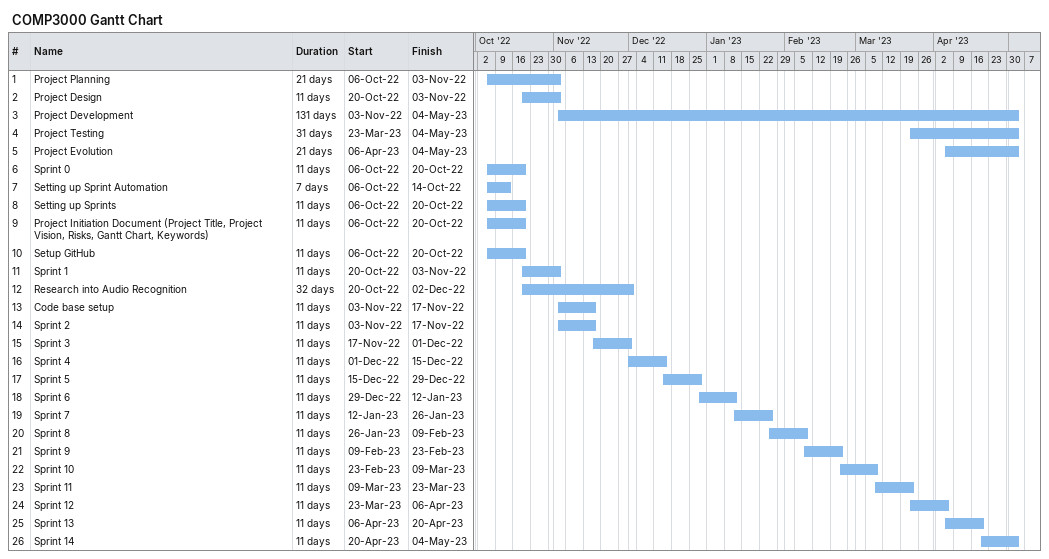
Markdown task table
COMP3000 Gantt Chart

| ID | Task | Duration | Start | Finish |
|---|---|---|---|---|
| 1 | Project Planning | 21d | 2022-10-06 | 2022-11-03 |
| 2 | Project Design | 11d | 2022-10-20 | 2022-11-03 |
| 3 | Project Development | 131d | 2022-11-03 | 2023-05-04 |
| 4 | Project Testing | 31d | 2023-03-23 | 2023-05-04 |
| 5 | Project Evolution | 21d | 2023-04-06 | 2023-05-04 |
| 6 | Sprint 0 | 11d | 2022-10-06 | 2022-10-20 |
| 7 | Setting up Sprint Automation | 7d | 2022-10-06 | 2022-10-14 |
| 8 | Setting up Sprints | 11d | 2022-10-06 | 2022-10-20 |
| 9 | Project Initiation Document (Project Title, Project Vision, Risks, Gantt Chart, Keywords) | 11d | 2022-10-06 | 2022-10-20 |
| 10 | Setup GitHub | 11d | 2022-10-06 | 2022-10-20 |
| 11 | Sprint 1 | 11d | 2022-10-20 | 2022-11-03 |
| 12 | Research into Audio Recognition | 32d | 2022-10-20 | 2022-12-02 |
| 13 | Code base setup | 11d | 2022-11-03 | 2022-11-17 |
| 14 | Sprint 2 | 11d | 2022-11-03 | 2022-11-17 |
| 15 | Sprint 3 | 11d | 2022-11-17 | 2022-12-01 |
| 16 | Sprint 4 | 11d | 2022-12-01 | 2022-12-15 |
| 17 | Sprint 5 | 11d | 2022-12-15 | 2022-12-29 |
| 18 | Sprint 6 | 11d | 2022-12-29 | 2023-01-12 |
| 19 | Sprint 7 | 11d | 2023-01-12 | 2023-01-26 |
| 20 | Sprint 8 | 11d | 2023-01-26 | 2023-02-09 |
| 21 | Sprint 9 | 11d | 2023-02-09 | 2023-02-23 |
| 22 | Sprint 10 | 11d | 2023-02-23 | 2023-03-09 |
| 23 | Sprint 11 | 11d | 2023-03-09 | 2023-03-23 |
| 24 | Sprint 12 | 11d | 2023-03-23 | 2023-04-06 |
| 25 | Sprint 13 | 11d | 2023-04-06 | 2023-04-20 |
| 26 | Sprint 14 | 11d | 2023-04-20 | 2023-05-04 |
